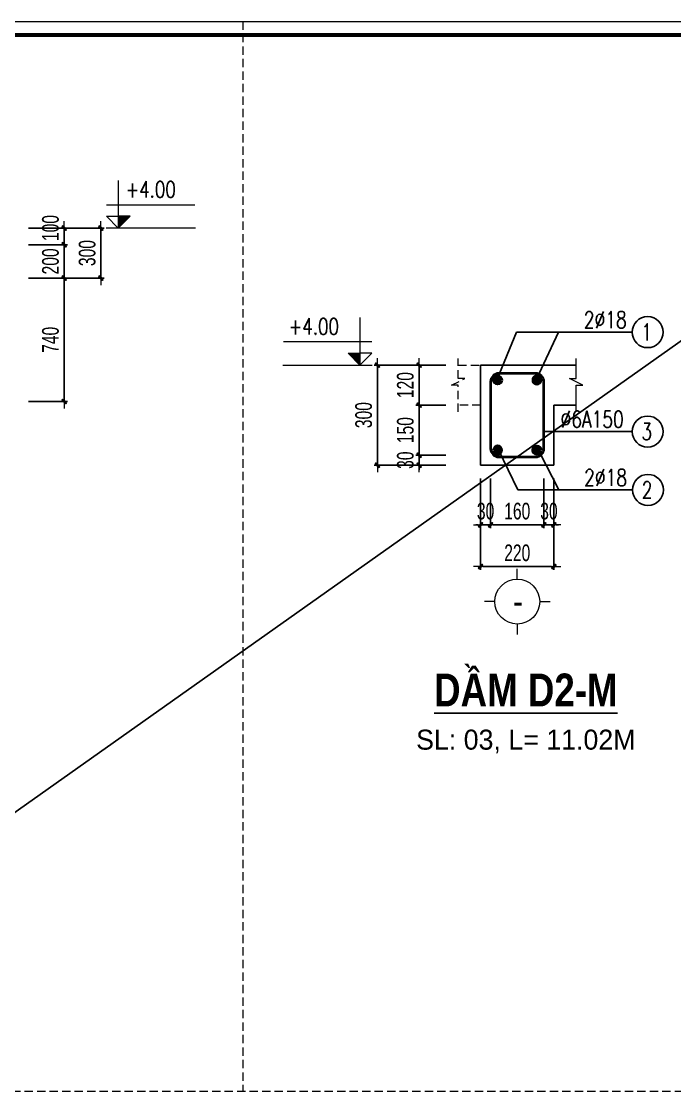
# Model space of a CAD drawing. Header units: millimetres. Extents: x -295047 to 304185, y -728047 to -308748.
# Drawn here: x -23359 to -19441, y -328088 to -321674 of the extents above; entities that cross this region are included whole.
import ezdxf
from ezdxf.enums import TextEntityAlignment as Align

# ---------------------------------------------------------------- set-up
doc = ezdxf.new("R2010")
doc.units = ezdxf.units.MM
doc.header["$MEASUREMENT"] = 0
doc.header["$PDMODE"] = 32
doc.linetypes.add('HIDDEN', pattern=[0.375, 0.25, -0.125])
doc.layers.get('Defpoints').update_dxf_attribs({"color": 1})
for name, color, linetype, lineweight in [('EG Dim', 8, 'Continuous', 15), ('EG Text1', 3, 'Continuous', 20), ('Khac', 156, 'Continuous', 9), ('Khungten_LCDI', 7, 'Continuous', 5), ('KICHTHUOC', 8, 'Continuous', 18), ('LC Dim', 8, 'Continuous', 18), ('LC ISO', 153, 'Continuous', 13), ('LC MANH DUT', 35, 'HIDDEN', 5), ('LC Net dam2', 6, 'Continuous', 40), ('LC Net dam3', 1, 'Continuous', 60), ('LC Net manh', 219, 'Continuous', 5), ('LC Net thay', 7, 'Continuous', 25), ('LC Text1', 3, 'Continuous', 20), ('LC Text2', 7, 'Continuous', 25)]:
    doc.layers.add(name, color=color, linetype=linetype, lineweight=lineweight)
doc.layers.add('KCS_Plotter', color=11, linetype='Continuous', plot=False)
doc.styles.add('EG Huy', font='vnsimli.shx', dxfattribs={"width": 0.75})
doc.styles.add('HOATBIF', font='hoatbif.shx', dxfattribs={"width": 0.7})
doc.styles.add('Khungten', font='VHAVAN.TTF', dxfattribs={"width": 0.9, "height": 5000})
doc.styles.add('LC 1', font='VHAVANB.TTF')
doc.styles.add('LC 3', font='vnsimli.shx', dxfattribs={"width": 0.75})
doc.styles.add('LC3', font='VHARIALB.TTF', dxfattribs={"width": 0.8})
doc.styles.add('Title', font='VHBLACK.TTF', dxfattribs={"width": 0.8})
doc.dimstyles.new('1-100(1-40)', dxfattribs={"dimscale": 40, "dimtxt": 2.5, "dimasz": 0.35, "dimexe": 0.5, "dimexo": 0, "dimgap": 0.8, "dimtad": 1, "dimdec": 0, "dimzin": 0, "dimdsep": 46, "dimtxsty": 'HOATBIF', "dimblk1": 'DOT', "dimblk2": 'DOT', "dimsah": 1, "dimcen": -1, "dimdle": 1, "dimclrd": 256, "dimclre": 256, "dimclrt": 4, "dimadec": 3, "dimazin": 2, "dimtfac": 0.3333333333333333, "dimtdec": 0, "dimtix": 1, "dimtmove": 2, "dimatfit": 3, "dimldrblk": 'DOT', "dimfxl": 1, "dimtvp": 0.8333333333333331, "dimtolj": 1, "dimtzin": 0, "dimarcsym": 0})

# ---------------------------------------------------------------- blocks, each defined once
blk = doc.blocks.new('DOT')
at = {"layer": 'LC Dim'}
blk.add_line((-3, 0), (3, 0), dxfattribs=at)
at = {"layer": 'LC Dim', "color": 4}
blk.add_line((-1, -1), (1, 1), dxfattribs=at)
blk.add_lwpolyline([(0.5, 1), (-1, -0.5), (-0.5, -1), (1, 0.5)], close=True, dxfattribs=at)
blk = doc.blocks.new('*D861')
at = {"layer": 'Defpoints', "color": 0, "ltscale": 2, "transparency": 16777216}
for p in [(-20813.19347632051, -323733.5496599777), (-21223.69347632047, -324333.5496599776), (-20813.19347632051, -324333.5496599776)]:
    blk.add_point(p, dxfattribs=at)
at = {"layer": 'LC Dim', "lineweight": -2, "ltscale": 2, "transparency": 16777216}
for p, q in [((-20813.19347632051, -323733.5496599777), (-21243.69347632047, -323733.5496599777)), ((-21223.69347632047, -323747.5496599777), (-21223.69347632047, -324319.5496599776)), ((-20813.19347632051, -324333.5496599776), (-21243.69347632047, -324333.5496599776))]:
    blk.add_line(p, q, dxfattribs=at)
at = {"layer": 'LC Dim', "lineweight": -2, "ltscale": 2, "transparency": 16777216, "xscale": 14, "yscale": 14, "zscale": 14}
for p, rotation in [((-21223.69347632047, -323733.5496599777), 90), ((-21223.69347632047, -324333.5496599776), 270)]:
    blk.add_blockref('DOT', p, dxfattribs=dict(at, rotation=rotation))
at = {"layer": 'LC Dim', "color": 4, "ltscale": 2, "transparency": 16777216, "insert": (-21305.69347632056, -324033.5496599776), "char_height": 100, "attachment_point": 5, "rotation": 90, "style": 'HOATBIF'}
blk.add_mtext('\\A1;300', dxfattribs=at)
blk = doc.blocks.new('_Dot')
at = {"color": 0, "linetype": 'ByBlock', "lineweight": -2}
blk.add_line((-0.5, 0), (-1, 0), dxfattribs=at)
at = {"color": 0, "linetype": 'ByBlock', "const_width": 0.5}
blk.add_lwpolyline([(-0.25, 0, 1), (0.25, 0, 1)], format="xyb", close=True, dxfattribs=at)
blk = doc.blocks.new('*D862')
at = {"layer": 'Defpoints', "color": 0, "ltscale": 2, "transparency": 16777216}
for p in [(-20604.69347632018, -324413.0496599776), (-20544.69347632018, -324413.0496599776), (-20544.69347632018, -324691.3576321014)]:
    blk.add_point(p, dxfattribs=at)
at = {"layer": 'LC Dim', "lineweight": -2, "ltscale": 2, "transparency": 16777216}
for p, q in [((-20604.69347632018, -324413.0496599776), (-20604.69347632018, -324711.3576321014)), ((-20544.69347632018, -324413.0496599776), (-20544.69347632018, -324711.3576321014)), ((-20618.69347632018, -324691.3576321014), (-20632.69347632018, -324691.3576321014)), ((-20604.69347632018, -324691.3576321014), (-20544.69347632018, -324691.3576321014)), ((-20530.69347632018, -324691.3576321014), (-20516.69347632018, -324691.3576321014))]:
    blk.add_line(p, q, dxfattribs=at)
at = {"layer": 'LC Dim', "lineweight": -2, "ltscale": 2, "transparency": 16777216, "xscale": 14, "yscale": 14, "zscale": 14}
blk.add_blockref('DOT', (-20604.69347632018, -324691.3576321014), dxfattribs=at)
at = {"layer": 'LC Dim', "lineweight": -2, "ltscale": 2, "transparency": 16777216, "xscale": 14, "yscale": 14, "zscale": 14, "rotation": 180}
blk.add_blockref('DOT', (-20544.69347632018, -324691.3576321014), dxfattribs=at)
at = {"layer": 'LC Dim', "color": 4, "ltscale": 2, "transparency": 16777216, "insert": (-20574.69347632018, -324609.3576321014), "char_height": 100, "attachment_point": 5, "style": 'HOATBIF'}
blk.add_mtext('\\A1;30', dxfattribs=at)
blk = doc.blocks.new('*D863')
at = {"layer": 'Defpoints', "color": 0, "ltscale": 2, "transparency": 16777216}
for p in [(-20544.69347632018, -324413.0496599776), (-20224.69347632018, -324413.0496599776), (-20224.69347632018, -324691.3576321014)]:
    blk.add_point(p, dxfattribs=at)
at = {"layer": 'LC Dim', "lineweight": -2, "ltscale": 2, "transparency": 16777216}
for p, q in [((-20544.69347632018, -324413.0496599776), (-20544.69347632018, -324711.3576321014)), ((-20224.69347632018, -324413.0496599776), (-20224.69347632018, -324711.3576321014)), ((-20530.69347632018, -324691.3576321014), (-20238.69347632018, -324691.3576321014))]:
    blk.add_line(p, q, dxfattribs=at)
at = {"layer": 'LC Dim', "lineweight": -2, "ltscale": 2, "transparency": 16777216, "xscale": 14, "yscale": 14, "zscale": 14, "rotation": 180}
blk.add_blockref('DOT', (-20544.69347632018, -324691.3576321014), dxfattribs=at)
at = {"layer": 'LC Dim', "lineweight": -2, "ltscale": 2, "transparency": 16777216, "xscale": 14, "yscale": 14, "zscale": 14}
blk.add_blockref('DOT', (-20224.69347632018, -324691.3576321014), dxfattribs=at)
at = {"layer": 'LC Dim', "color": 4, "ltscale": 2, "transparency": 16777216, "insert": (-20384.69347632018, -324609.3576321014), "char_height": 100, "attachment_point": 5, "style": 'HOATBIF'}
blk.add_mtext('\\A1;160', dxfattribs=at)
blk = doc.blocks.new('*D864')
at = {"layer": 'Defpoints', "color": 0, "ltscale": 2, "transparency": 16777216}
for p in [(-20224.69347632018, -324413.0496599776), (-20164.69347632069, -324413.0496599776), (-20164.69347632069, -324691.3576321014)]:
    blk.add_point(p, dxfattribs=at)
at = {"layer": 'LC Dim', "lineweight": -2, "ltscale": 2, "transparency": 16777216}
for p, q in [((-20224.69347632018, -324413.0496599776), (-20224.69347632018, -324711.3576321014)), ((-20164.69347632069, -324413.0496599776), (-20164.69347632069, -324711.3576321014)), ((-20238.69347632018, -324691.3576321014), (-20252.69347632018, -324691.3576321014)), ((-20224.69347632018, -324691.3576321014), (-20164.69347632069, -324691.3576321014)), ((-20150.69347632069, -324691.3576321014), (-20136.69347632069, -324691.3576321014))]:
    blk.add_line(p, q, dxfattribs=at)
at = {"layer": 'LC Dim', "lineweight": -2, "ltscale": 2, "transparency": 16777216, "xscale": 14, "yscale": 14, "zscale": 14}
blk.add_blockref('DOT', (-20224.69347632018, -324691.3576321014), dxfattribs=at)
at = {"layer": 'LC Dim', "lineweight": -2, "ltscale": 2, "transparency": 16777216, "xscale": 14, "yscale": 14, "zscale": 14, "rotation": 180}
blk.add_blockref('DOT', (-20164.69347632069, -324691.3576321014), dxfattribs=at)
at = {"layer": 'LC Dim', "color": 4, "ltscale": 2, "transparency": 16777216, "insert": (-20194.69347632043, -324609.3576321014), "char_height": 100, "attachment_point": 5, "style": 'HOATBIF'}
blk.add_mtext('\\A1;30', dxfattribs=at)
blk = doc.blocks.new('*D865')
at = {"layer": 'Defpoints', "color": 0, "ltscale": 2, "transparency": 16777216}
for p in [(-20604.69347632031, -324413.0496599776), (-20164.69347632069, -324413.0496599776), (-20604.69347632031, -324941.3576321015)]:
    blk.add_point(p, dxfattribs=at)
at = {"layer": 'LC Dim', "lineweight": -2, "ltscale": 2, "transparency": 16777216}
for p, q in [((-20604.69347632031, -324413.0496599776), (-20604.69347632031, -324961.3576321015)), ((-20164.69347632069, -324413.0496599776), (-20164.69347632069, -324961.3576321015)), ((-20178.69347632069, -324941.3576321015), (-20590.69347632031, -324941.3576321015))]:
    blk.add_line(p, q, dxfattribs=at)
at = {"layer": 'LC Dim', "lineweight": -2, "ltscale": 2, "transparency": 16777216, "xscale": 14, "yscale": 14, "zscale": 14, "rotation": 180}
blk.add_blockref('DOT', (-20604.69347632031, -324941.3576321015), dxfattribs=at)
at = {"layer": 'LC Dim', "lineweight": -2, "ltscale": 2, "transparency": 16777216, "xscale": 14, "yscale": 14, "zscale": 14}
blk.add_blockref('DOT', (-20164.69347632069, -324941.3576321015), dxfattribs=at)
at = {"layer": 'LC Dim', "color": 4, "ltscale": 2, "transparency": 16777216, "insert": (-20384.6934763205, -324859.3576321015), "char_height": 100, "attachment_point": 5, "style": 'HOATBIF'}
blk.add_mtext('\\A1;220', dxfattribs=at)
blk = doc.blocks.new('TTRUC')
at = {"layer": 'LC ISO'}
for p, q in [((0, 6.94551799677526), (0, 10.13175513561828)), ((-6.94551799677526, 0), (-10.13175513561828, 0)), ((6.94551799677526, 0), (10.13175513561828, 0)), ((0, -6.94551799677526), (0, -10.13175513561828))]:
    blk.add_line(p, q, dxfattribs=at)
at = {"layer": 'LC Net manh'}
blk.add_circle((0, 0), 6.94551799677526, dxfattribs=at)
blk = doc.blocks.new('*D872')
at = {"layer": 'Defpoints', "color": 0, "ltscale": 2, "transparency": 16777216}
for p in [(-23315.27094738313, -322912.1346640307), (-22882.07240582598, -322912.1346640307), (-23315.27094738313, -323212.1346640307)]:
    blk.add_point(p, dxfattribs=at)
at = {"layer": 'LC Dim', "lineweight": -2, "ltscale": 2, "transparency": 16777216}
for p, q in [((-23315.27094738313, -322912.1346640307), (-22862.07240582598, -322912.1346640307)), ((-22882.07240582598, -323198.1346640307), (-22882.07240582598, -322926.1346640307)), ((-23315.27094738313, -323212.1346640307), (-22862.07240582598, -323212.1346640307))]:
    blk.add_line(p, q, dxfattribs=at)
at = {"layer": 'LC Dim', "lineweight": -2, "ltscale": 2, "transparency": 16777216, "xscale": 14, "yscale": 14, "zscale": 14}
for p, rotation in [((-22882.07240582598, -322912.1346640307), 90), ((-22882.07240582598, -323212.1346640307), 270)]:
    blk.add_blockref('DOT', p, dxfattribs=dict(at, rotation=rotation))
at = {"layer": 'LC Dim', "color": 4, "ltscale": 2, "transparency": 16777216, "insert": (-22964.07240582606, -323062.1346640307), "char_height": 100, "attachment_point": 5, "rotation": 90, "style": 'HOATBIF'}
blk.add_mtext('\\A1;300', dxfattribs=at)
blk = doc.blocks.new('CT')
at = {"layer": 'LC Text1', "lineweight": 15}
blk.add_hatch(color=4, dxfattribs=at).paths.add_polyline_path([(3.250706634060648, 1.596954857551422), (1.638695725137124, 1.596954857551394), (1.638695725137124, -5.457000000000001e-12)])
at = {"layer": 'LC Text1', "color": 4, "lineweight": 15, "ltscale": 50}
for p, q in [((0.0459908282791446, 3.140833880472456), (11.99931321454046, 3.140833880472456)), ((12.09109892264804, 0), (0, 0))]:
    blk.add_line(p, q, dxfattribs=at)
for points in [[(1.638695725137139, 6.427505574464246), (1.638695725137139, -5.457000000000001e-12)], [(1.638695725137139, -5.457000000000001e-12), (0.0266848164974221, 1.596954857551394), (1.638695725137139, 1.596954857551394)], [(1.638695725137139, -5.457000000000001e-12), (3.25070663406062, 1.596954857551394), (1.638695725137139, 1.596954857551394)]]:
    blk.add_lwpolyline(points, dxfattribs=at)
at = {"layer": 'LC Text1', "color": 4, "style": 'LC 3', "width": 0.75}
blk.add_attdef('CT', (1.905322591842774, 3.502511696681693), '', height=2.2, dxfattribs=at)
blk = doc.blocks.new('theptron1')
at = {"layer": 'LC Net dam3'}
for p, q in [((-0.5, 0), (0.5, 0)), ((-0.3535533905960619, 0.353553390592424), (0.3535533905960619, -0.353553390592424)), ((0.3535533905960619, 0.353553390592424), (-0.3535533905960619, -0.353553390592424)), ((0, 0.5), (0, -0.5))]:
    blk.add_line(p, q, dxfattribs=at)
blk.add_circle((0, 0), 0.4999999999978783, dxfattribs=at)
blk = doc.blocks.new('*D873')
at = {"layer": 'Defpoints', "color": 0, "ltscale": 2, "transparency": 16777216}
for p in [(-20973.69347632048, -324273.5496599776), (-20813.19347632051, -324273.5496599776), (-20813.19347632051, -324333.5496599776)]:
    blk.add_point(p, dxfattribs=at)
at = {"layer": 'LC Dim', "lineweight": -2, "ltscale": 2, "transparency": 16777216}
for p, q in [((-20973.69347632048, -324259.5496599776), (-20973.69347632048, -324245.5496599776)), ((-20813.19347632051, -324273.5496599776), (-20993.69347632048, -324273.5496599776)), ((-20813.19347632051, -324333.5496599776), (-20993.69347632048, -324333.5496599776)), ((-20973.69347632048, -324333.5496599776), (-20973.69347632048, -324273.5496599776)), ((-20973.69347632048, -324347.5496599776), (-20973.69347632048, -324361.5496599776))]:
    blk.add_line(p, q, dxfattribs=at)
at = {"layer": 'LC Dim', "lineweight": -2, "ltscale": 2, "transparency": 16777216, "xscale": 14, "yscale": 14, "zscale": 14}
for p, rotation in [((-20973.69347632048, -324273.5496599776), 270), ((-20973.69347632048, -324333.5496599776), 90)]:
    blk.add_blockref('DOT', p, dxfattribs=dict(at, rotation=rotation))
at = {"layer": 'LC Dim', "color": 4, "ltscale": 2, "transparency": 16777216, "insert": (-21055.69347632057, -324303.5496599776), "char_height": 100, "attachment_point": 5, "rotation": 90, "style": 'HOATBIF'}
blk.add_mtext('\\A1;30', dxfattribs=at)
blk = doc.blocks.new('*D874')
at = {"layer": 'Defpoints', "color": 0, "ltscale": 2, "transparency": 16777216}
for p in [(-20973.69347632049, -323973.5496599776), (-20813.19347632051, -323973.5496599776), (-20813.19347632051, -324273.5496599776)]:
    blk.add_point(p, dxfattribs=at)
at = {"layer": 'LC Dim', "lineweight": -2, "ltscale": 2, "transparency": 16777216}
for p, q in [((-20813.19347632051, -323973.5496599776), (-20993.69347632049, -323973.5496599776)), ((-20973.69347632049, -324259.5496599776), (-20973.69347632049, -323987.5496599776)), ((-20813.19347632051, -324273.5496599776), (-20993.69347632049, -324273.5496599776))]:
    blk.add_line(p, q, dxfattribs=at)
at = {"layer": 'LC Dim', "lineweight": -2, "ltscale": 2, "transparency": 16777216, "xscale": 14, "yscale": 14, "zscale": 14}
for p, rotation in [((-20973.69347632049, -323973.5496599776), 90), ((-20973.69347632049, -324273.5496599776), 270)]:
    blk.add_blockref('DOT', p, dxfattribs=dict(at, rotation=rotation))
at = {"layer": 'LC Dim', "color": 4, "ltscale": 2, "transparency": 16777216, "insert": (-21055.69347632058, -324123.5496599776), "char_height": 100, "attachment_point": 5, "rotation": 90, "style": 'HOATBIF'}
blk.add_mtext('\\A1;150', dxfattribs=at)
blk = doc.blocks.new('*D898')
at = {"layer": 'Defpoints', "color": 0, "ltscale": 2, "transparency": 16777216}
for p in [(-20973.69347632047, -323733.5496599777), (-20813.19347632051, -323733.5496599777), (-20813.19347632051, -323973.5496599776)]:
    blk.add_point(p, dxfattribs=at)
at = {"layer": 'LC Dim', "lineweight": -2, "ltscale": 2, "transparency": 16777216}
for p, q in [((-20813.19347632051, -323733.5496599777), (-20993.69347632047, -323733.5496599777)), ((-20973.69347632047, -323959.5496599776), (-20973.69347632047, -323747.5496599777)), ((-20813.19347632051, -323973.5496599776), (-20993.69347632047, -323973.5496599776))]:
    blk.add_line(p, q, dxfattribs=at)
at = {"layer": 'LC Dim', "lineweight": -2, "ltscale": 2, "transparency": 16777216, "xscale": 14, "yscale": 14, "zscale": 14}
for p, rotation in [((-20973.69347632047, -323733.5496599777), 90), ((-20973.69347632047, -323973.5496599776), 270)]:
    blk.add_blockref('DOT', p, dxfattribs=dict(at, rotation=rotation))
at = {"layer": 'LC Dim', "color": 4, "ltscale": 2, "transparency": 16777216, "insert": (-21055.69347632056, -323853.5496599776), "char_height": 100, "attachment_point": 5, "rotation": 90, "style": 'HOATBIF'}
blk.add_mtext('\\A1;120', dxfattribs=at)
blk = doc.blocks.new('*D877')
at = {"layer": 'Defpoints', "color": 0, "ltscale": 2, "transparency": 16777216}
for p in [(-23315.27094738313, -323012.1346640292), (-23315.27094738313, -323212.1346640307), (-23102.07240582599, -323212.1346640307)]:
    blk.add_point(p, dxfattribs=at)
at = {"layer": 'LC Dim', "lineweight": -2, "ltscale": 2, "transparency": 16777216}
for p, q in [((-23102.07240582599, -322998.1346640292), (-23102.07240582599, -322984.1346640292)), ((-23315.27094738313, -323012.1346640292), (-23082.07240582599, -323012.1346640292)), ((-23102.07240582599, -323012.1346640292), (-23102.07240582599, -323212.1346640307)), ((-23315.27094738313, -323212.1346640307), (-23082.07240582599, -323212.1346640307)), ((-23102.07240582599, -323226.1346640307), (-23102.07240582599, -323240.1346640307))]:
    blk.add_line(p, q, dxfattribs=at)
at = {"layer": 'LC Dim', "lineweight": -2, "ltscale": 2, "transparency": 16777216, "xscale": 14, "yscale": 14, "zscale": 14}
for p, rotation in [((-23102.07240582599, -323012.1346640292), 270), ((-23102.07240582599, -323212.1346640307), 90)]:
    blk.add_blockref('DOT', p, dxfattribs=dict(at, rotation=rotation))
at = {"layer": 'LC Dim', "color": 4, "ltscale": 2, "transparency": 16777216, "insert": (-23184.07240582608, -323112.1346640299), "char_height": 100, "attachment_point": 5, "rotation": 90, "style": 'HOATBIF'}
blk.add_mtext('\\A1;200', dxfattribs=at)
blk = doc.blocks.new('*D878')
at = {"layer": 'Defpoints', "color": 0, "ltscale": 2, "transparency": 16777216}
for p in [(-23315.27094738313, -322912.1346640307), (-23102.07240582599, -322912.1346640307), (-23315.27094738313, -323012.1346640292)]:
    blk.add_point(p, dxfattribs=at)
at = {"layer": 'LC Dim', "lineweight": -2, "ltscale": 2, "transparency": 16777216}
for p, q in [((-23315.27094738313, -322912.1346640307), (-23082.07240582599, -322912.1346640307)), ((-23102.07240582599, -322998.1346640292), (-23102.07240582599, -322926.1346640307)), ((-23315.27094738313, -323012.1346640292), (-23082.07240582599, -323012.1346640292))]:
    blk.add_line(p, q, dxfattribs=at)
at = {"layer": 'LC Dim', "lineweight": -2, "ltscale": 2, "transparency": 16777216, "xscale": 14, "yscale": 14, "zscale": 14}
for p, rotation in [((-23102.07240582599, -322912.1346640307), 90), ((-23102.07240582599, -323012.1346640292), 270)]:
    blk.add_blockref('DOT', p, dxfattribs=dict(at, rotation=rotation))
at = {"layer": 'LC Dim', "color": 4, "ltscale": 2, "transparency": 16777216, "insert": (-23184.07240582596, -322912.1346640306), "char_height": 100, "attachment_point": 5, "rotation": 90, "style": 'HOATBIF'}
blk.add_mtext('\\A1;100', dxfattribs=at)
blk = doc.blocks.new('TIEUDE1')
at = {"layer": 'LC Text2', "color": 7, "style": 'LC 1'}
blk.add_attdef('TIªU§Ò', text='', height=5, dxfattribs=at).set_placement((0, 0), align=Align.BOTTOM_CENTER)
blk.add_attdef('TL', text='', height=3, dxfattribs=at).set_placement((0, -2), align=Align.TOP_CENTER)
blk = doc.blocks.new('lcdi fix')
at = {"layer": 'Defpoints', "lineweight": 0}
blk.add_lwpolyline([(-1199.999999582767, -14849.99999999255), (-1199.999999582767, 14849.99999999255), (40799.99891111254, 14849.99999999255), (40799.99891111254, -14849.99999999255)], close=True, dxfattribs=at)
at = {"layer": 'Khungten_LCDI', "color": 5, "lineweight": 60}
blk.add_lwpolyline([(0, -14649.99999999255), (0, 14649.99999999255), (40599.99891117215, 14649.99999999255), (40599.99891117215, -14649.99999999255)], close=True, dxfattribs=at)
at = {"color": 7, "style": 'Khungten', "width": 0.8}
for tag, p in [('REVISION', (39498.75262445212, -10746.30395446718)), ('NGAYHT', (39546.07413610817, -11609.37091637403))]:
    blk.add_attdef(tag, text='', height=199.998925739526, dxfattribs=at).set_placement(p, align=Align.CENTER)
at = {"layer": 'LC Text1', "style": 'Title', "width": 1.485915225563207}
for tag, p, p2 in [('TENBANVE1', (36912.6576448679, -8885.760238945484), (40339.14494544267, -8885.760238945484)), ('TENBANVE2', (36912.6576448679, -9562.4655643329), (40339.14494544267, -9562.4655643329))]:
    blk.add_attdef(tag, text='', height=249.9999935159642, dxfattribs=at).set_placement(p, p2, align=Align.FIT)
at = {"layer": 'LC Text1', "style": 'Title', "width": 0.7}
blk.add_attdef('SOBANVE', text='', height=249.9999935159642, dxfattribs=at).set_placement((39561.98223525287, -13896.18071823567), align=Align.CENTER)
blk = doc.blocks.new('*D1030')
at = {"layer": 'Defpoints', "color": 0, "ltscale": 2, "transparency": 16777216}
for p in [(-23315.27094738313, -323212.1346640307), (-23315.27094738313, -323952.1346640307), (-23102.07240582601, -323952.1346640307)]:
    blk.add_point(p, dxfattribs=at)
at = {"layer": 'LC Dim', "lineweight": -2, "ltscale": 2, "transparency": 16777216}
for p, q in [((-23315.27094738313, -323212.1346640307), (-23082.07240582601, -323212.1346640307)), ((-23102.07240582601, -323226.1346640307), (-23102.07240582601, -323938.1346640307)), ((-23315.27094738313, -323952.1346640307), (-23082.07240582601, -323952.1346640307))]:
    blk.add_line(p, q, dxfattribs=at)
at = {"layer": 'LC Dim', "lineweight": -2, "ltscale": 2, "transparency": 16777216, "xscale": 14, "yscale": 14, "zscale": 14}
for p, rotation in [((-23102.07240582601, -323212.1346640307), 90), ((-23102.07240582601, -323952.1346640307), 270)]:
    blk.add_blockref('DOT', p, dxfattribs=dict(at, rotation=rotation))
at = {"layer": 'LC Dim', "color": 4, "ltscale": 2, "transparency": 16777216, "insert": (-23184.0724058261, -323582.1346640307), "char_height": 100, "attachment_point": 5, "rotation": 90, "style": 'HOATBIF'}
blk.add_mtext('\\A1;740', dxfattribs=at)

msp = doc.modelspace()

# ---------------------------------------------------------------- linework, layer by layer
at = {"layer": 'KCS_Plotter', "ltscale": 2}
msp.add_line((-33495.00372115589, -333553.5001601318), (-16695.00415689588, -321673.5001601378), dxfattribs=at)
at = {"layer": 'LC MANH DUT', "ltscale": 200}
for p, q in [((-22030.7755911557, -321673.5001601377), (-22030.7755911557, -328086.2431127949)), ((-20738.46148411601, -323733.5496599776), (-20604.69347632018, -323733.5496599776)), ((-20604.69347632018, -323973.5496599775), (-20738.46148411601, -323973.5496599775)), ((-33015.00372132334, -328086.2431127949), (-18374.99342463671, -328086.2431127949))]:
    msp.add_line(p, q, dxfattribs=at)
msp.add_lwpolyline([(-20738.46148411601, -324013.5496599776), (-20738.46148411601, -323853.5496599776), (-20778.46148411601, -323853.5496599776), (-20698.46148411601, -323813.5496599776), (-20738.46148411601, -323813.5496599776), (-20738.46148411601, -323693.5496599776)], dxfattribs=at)
at = {"layer": 'LC Net dam2'}
msp.add_lwpolyline([(-20494.69347632069, -324283.5496599776), (-20274.69347632018, -324283.5496599776, 0.4142135623730951), (-20224.69347632018, -324233.5496599776), (-20224.69347632018, -323833.5496599776, 0.4142135623730951), (-20274.69347632018, -323783.5496599776), (-20494.69347632069, -323783.5496599776, 0.4142135623730951), (-20544.69347632018, -323833.5496599776), (-20544.69347632018, -324233.5496599776, 0.4142135623730951)], format="xyb", close=True, dxfattribs=at)
at = {"layer": 'LC Net manh'}
msp.add_lwpolyline([(-20030.92546852487, -324013.5496599776), (-20030.92546852487, -323853.5496599776), (-19990.92546852487, -323853.5496599776), (-20070.92546852487, -323813.5496599776), (-20030.92546852487, -323813.5496599776), (-20030.92546852487, -323693.5496599776)], dxfattribs=at)
at = {"layer": 'LC Net thay', "ltscale": 2}
for p, q in [((-20604.69347632018, -324333.5496599775), (-20604.69347632018, -323733.5496599776)), ((-20604.69347632018, -323733.5496599776), (-20030.92546852487, -323733.5496599776)), ((-20164.69347632069, -323973.5496599776), (-20164.69347632069, -324333.5496599775)), ((-20164.69347632069, -323973.5496599776), (-20030.92546852487, -323973.5496599776)), ((-20164.69347632069, -324333.5496599775), (-20604.69347632018, -324333.5496599775))]:
    msp.add_line(p, q, dxfattribs=at)
at = {"layer": 'LC Text2', "linetype": 'ByBlock'}
for centre in [(-19602.6388222623, -323536.0496599776), (-19602.6388222621, -324132.3050875284), (-19600.6388222621, -324482.0496599776)]:
    msp.add_circle(centre, 93.0546540581646, dxfattribs=at)

# ---------------------------------------------------------------- block references
at = {"layer": 'EG Dim', "yscale": 42.40098003740421, "zscale": 42.40098003740421}
for p, xscale, rotation in [((-20502.4333642223, -323823.3976003937), 42.40098003740421, 90), ((-20266.95358841857, -323823.3976003937), -42.40098003740421, 270), ((-20502.4333642223, -324243.7017195614), -42.40098003740421, 90), ((-20266.95358841857, -324243.7017195614), 42.40098003740421, 270)]:
    msp.add_blockref('theptron1', p, dxfattribs=dict(at, xscale=xscale, rotation=rotation))
at = {"layer": 'EG Text1'}
ref = msp.add_blockref('CT', (-22849.89904049569, -322912.1346640306), dxfattribs=dict(at, xscale=44.25072279153392, yscale=44.25072279153392, zscale=44.25072279153392))
ref.add_attrib('CT', '+4.00', (-22733.13484742741, -322728.8997718579), dxfattribs={"layer": 'Khac', "color": 3, "height": 97.35159014137308, "style": 'EG Huy', "width": 0.75})
ref = msp.add_blockref('CT', (-21255.58774081169, -323733.5496599776), dxfattribs=dict(at, xscale=-44.25072279153392, yscale=44.25072279153392, zscale=44.25072279153392))
ref.add_attrib('CT', '+4.00', (-21754.8046094353, -323550.3147678049), dxfattribs={"layer": 'Khac', "color": 3, "height": 97.35159014137308, "style": 'EG Huy', "width": 0.75})
at = {"layer": 'KICHTHUOC', "xscale": 19.39036266761832, "yscale": 19.39036266761832, "zscale": 19.39036266761832}
msp.add_blockref('TTRUC', (-20384.6934763205, -325151.2621599221), dxfattribs=at)
at = {"layer": 'LC Net thay', "xscale": 0.3999999999995694, "yscale": 0.3999999999995694, "zscale": 0.3999999999995694}
msp.add_blockref('lcdi fix', (-33015.00372132281, -327613.5001601283), dxfattribs=at)
at = {"layer": 'LC Text2'}
ref = msp.add_blockref('TIEUDE1', (-20333.42230129951, -325838.7431127966), dxfattribs=dict(at, xscale=40, yscale=40, zscale=40))
ref.add_attrib('TIªU§Ò', '%%UdÇm d2-m', dxfattribs={"color": 7, "height": 196.9765841011465, "style": 'LC3', "width": 0.8}).set_placement((-20333.42230129951, -325838.7431127966), align=Align.BOTTOM_CENTER)
ref.add_attrib('TL', 'sl: 03, L= 11.02M', dxfattribs={"color": 7, "height": 120.0000000000062, "style": 'LC 1'}).set_placement((-20333.42230129951, -325918.7431127983), align=Align.TOP_CENTER)

# ---------------------------------------------------------------- texts
at = {"layer": 'LC Text1', "ltscale": 0.2, "style": 'LC 1', "width": 0.9}
msp.add_text('-', height=150, dxfattribs=at).set_placement((-20380.43962791601, -325269.766017701), align=Align.BOTTOM_CENTER)
at = {"layer": 'LC Text2', "linetype": 'ByBlock', "style": 'LC 3', "width": 0.75}
for s, p in [('2%%C18', (-19985.55031952736, -323511.9885372575)), ('%%C6A150', (-20125.0503195272, -324108.2439648084)), ('2%%C18', (-19983.5503195272, -324457.9885372575))]:
    msp.add_text(s, height=100, dxfattribs=at).set_placement(p)
for s, p in [('1', (-19607.89002447537, -323536.0496599776)), ('3', (-19607.89002447518, -324132.3050875284)), ('2', (-19605.89002447518, -324482.0496599776))]:
    msp.add_text(s, height=100, dxfattribs=at).set_placement(p, align=Align.MIDDLE_CENTER)

# ---------------------------------------------------------------- dimensions: what is measured, and where the dimension line sits
at = {"layer": 'LC Dim', "ltscale": 2}
dim = msp.add_linear_dim(base=(-23102.07240582599, -322912.1346640307), p1=(-23315.27094738313, -323012.1346640291), p2=(-23315.27094738313, -322912.1346640306), angle=270, dimstyle='1-100(1-40)', dxfattribs=at)
dim.commit()
dim.dimension.update_dxf_attribs({"geometry": '*D878', "text_midpoint": (-23184.07240582596, -322912.1346640306), "dimtype": 160})
for base, p1, p2, angle, picture, middle in [((-22882.07240582598, -322912.1346640307), (-23315.27094738313, -323212.1346640306), (-23315.27094738313, -322912.1346640306), 90, '*D872', (-22964.07240582606, -323062.1346640307)), ((-23102.07240582599, -323212.1346640307), (-23315.27094738313, -323012.1346640291), (-23315.27094738313, -323212.1346640306), 270, '*D877', (-23184.07240582608, -323112.1346640299)), ((-23102.07240582601, -323952.1346640307), (-23315.27094738313, -323212.1346640306), (-23315.27094738313, -323952.1346640306), 90, '*D1030', (-23184.0724058261, -323582.1346640307))]:
    dim = msp.add_linear_dim(base=base, p1=p1, p2=p2, angle=angle, dimstyle='1-100(1-40)', dxfattribs=at)
    dim.commit()
    dim.dimension.update_dxf_attribs({"geometry": picture, "text_midpoint": middle})
for base, p1, p2, angle, picture, middle in [((-21223.69347632047, -324333.5496599776), (-20813.1934763205, -323733.5496599776), (-20813.1934763205, -324333.5496599775), 90, '*D861', (-21305.69347632056, -324033.5496599776)), ((-20973.69347632047, -323733.5496599777), (-20813.1934763205, -323973.5496599775), (-20813.1934763205, -323733.5496599776), 270, '*D898', (-21055.69347632056, -323853.5496599776)), ((-20973.69347632049, -323973.5496599776), (-20813.1934763205, -324273.5496599775), (-20813.1934763205, -323973.5496599775), 270, '*D874', (-21055.69347632058, -324123.5496599776)), ((-20973.69347632048, -324273.5496599776), (-20813.1934763205, -324333.5496599775), (-20813.1934763205, -324273.5496599775), 270, '*D873', (-21055.69347632057, -324303.5496599776))]:
    dim = msp.add_linear_dim(base=base, p1=p1, p2=p2, angle=angle, dimstyle='1-100(1-40)', override={"dimlfac": 0.5}, dxfattribs=at)
    dim.commit()
    dim.dimension.update_dxf_attribs({"geometry": picture, "text_midpoint": middle})
for base, p1, p2, picture, middle in [((-20544.69347632018, -324691.3576321014), (-20604.69347632018, -324413.0496599776), (-20544.69347632018, -324413.0496599776), '*D862', (-20574.69347632018, -324609.3576321014)), ((-20604.69347632031, -324941.3576321015), (-20164.69347632069, -324413.0496599776), (-20604.69347632031, -324413.0496599776), '*D865', (-20384.6934763205, -324859.3576321015)), ((-20224.69347632018, -324691.3576321014), (-20544.69347632018, -324413.0496599776), (-20224.69347632018, -324413.0496599776), '*D863', (-20384.69347632018, -324609.3576321014)), ((-20164.69347632069, -324691.3576321014), (-20224.69347632018, -324413.0496599776), (-20164.69347632069, -324413.0496599776), '*D864', (-20194.69347632043, -324609.3576321014))]:
    dim = msp.add_linear_dim(base=base, p1=p1, p2=p2, dimstyle='1-100(1-40)', override={"dimlfac": 0.5}, dxfattribs=at)
    dim.commit()
    dim.dimension.update_dxf_attribs({"geometry": picture, "text_midpoint": middle})

# ---------------------------------------------------------------- leaders
for points in [[(-20504.2805856953, -323818.7096344197), (-20390.1934763204, -323536.0496599776), (-19695.6934763205, -323536.0496599776)], [(-20270.04313612659, -323817.2710414277), (-20136.6934763205, -323536.0496599776), (-19695.6934763205, -323536.0496599776)], [(-20224.69347632018, -324132.3050875284), (-19695.69347632018, -324132.3050875284)], [(-20497.41500713788, -324240.5724632602), (-20381.69347632018, -324482.0496599776), (-19693.69347632018, -324482.0496599776)], [(-20253.61009802558, -324250.6791243968), (-20134.69347632018, -324482.0496599776), (-19693.69347632018, -324482.0496599776)]]:
    msp.add_leader(points, dimstyle='1-100(1-40)', override={"dimlfac": 0.5}, dxfattribs=at)

doc.saveas('drawing.dxf')
